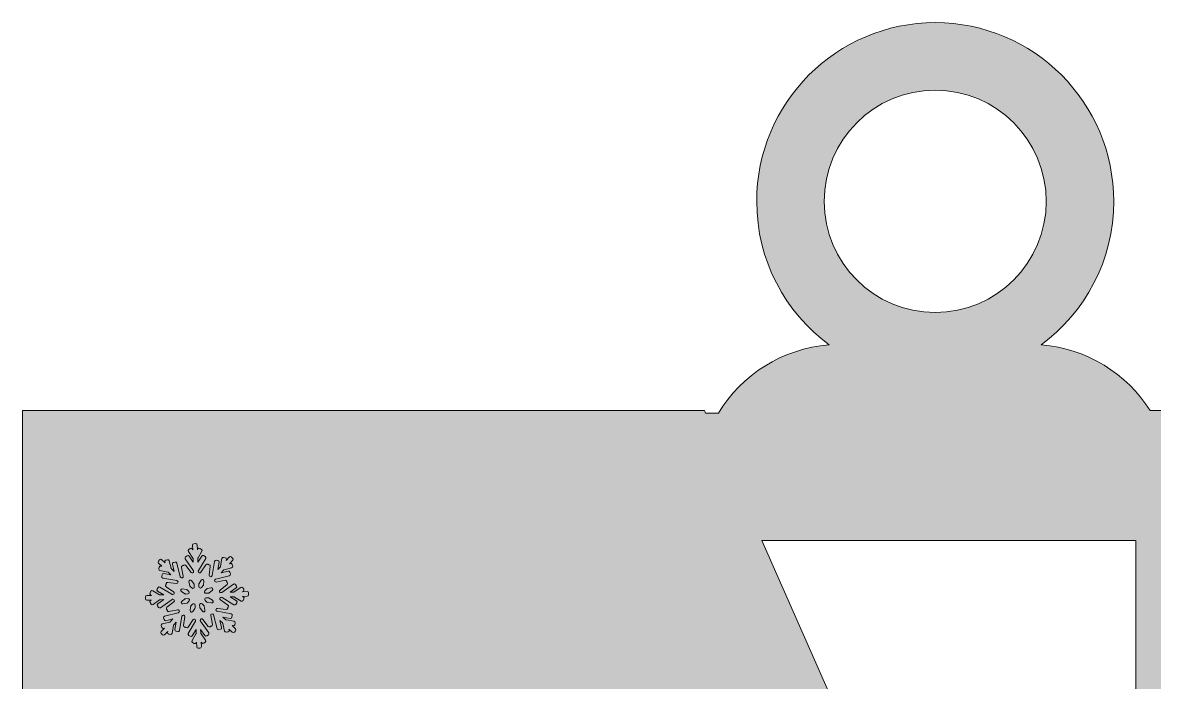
# Model space of a CAD drawing. Header units: millimetres. Extents: x 33 to 181, y -115 to -16.
# Drawn here: x 117.58 to 156.38, y -38.77 to -16.18 of the extents above; entities that cross this region are included whole.
import ezdxf

# ---------------------------------------------------------------- set-up
doc = ezdxf.new("R2010")
doc.units = ezdxf.units.MM
doc.header["$MEASUREMENT"] = 0
doc.layers.add('engraving', color=7, linetype='Continuous')
doc.layers.add('Layer 1', color=7, linetype='Continuous')

msp = doc.modelspace()

# ---------------------------------------------------------------- hatches: boundary and pattern name
at = {"layer": 'Layer 1'}
h = msp.add_hatch(color=2, dxfattribs=at)
h.dxf.hatch_style = 2
edge = h.paths.add_edge_path()
edge.add_spline(control_points=[(156.236, -29.463), (155.428, -28.206), (154.068, -27.335), (152.5, -27.216), (154.005, -26.101), (154.984, -24.317), (154.984, -22.3), (154.984, -18.92), (152.244, -16.179), (148.864, -16.179), (145.483, -16.179), (142.743, -18.92), (142.743, -22.3), (142.743, -24.317), (143.723, -26.101), (145.228, -27.216), (143.62, -27.338), (142.229, -28.246), (141.428, -29.553), (141.428, -29.553), (140.987, -29.553), (140.987, -29.553), (140.987, -29.553), (140.948, -29.463), (140.948, -29.463), (140.948, -29.463), (117.575, -29.463), (117.575, -29.463), (117.575, -29.463), (117.575, -114.611), (117.575, -114.611), (117.575, -114.611), (140.477, -114.611), (140.477, -114.611), (140.477, -114.611), (140.477, -83.841), (140.477, -83.841), (140.477, -83.841), (157.272, -114.611), (157.272, -114.611), (157.272, -114.611), (180.761, -114.611), (180.761, -114.611), (180.761, -114.611), (180.761, -29.463), (180.761, -29.463), (180.761, -29.463), (156.236, -29.463), (156.236, -29.463)], knot_values=[0, 0, 0, 0, 1, 1, 1, 2, 2, 2, 3, 3, 3, 4, 4, 4, 5, 5, 5, 6, 6, 6, 7, 7, 7, 8, 8, 8, 9, 9, 9, 10, 10, 10, 11, 11, 11, 12, 12, 12, 13, 13, 13, 14, 14, 14, 15, 15, 15, 16, 16, 16, 16], degree=3, periodic=1)
edge = h.paths.add_edge_path()
edge.add_spline(control_points=[(145.056, -22.3), (145.056, -20.201), (146.764, -18.493), (148.864, -18.493), (150.963, -18.493), (152.671, -20.201), (152.671, -22.3), (152.671, -24.4), (150.963, -26.108), (148.864, -26.108), (146.764, -26.108), (145.056, -24.4), (145.056, -22.3)], knot_values=[0, 0, 0, 0, 1, 1, 1, 2, 2, 2, 3, 3, 3, 4, 4, 4, 4], degree=3, periodic=1)
h.paths.add_polyline_path([(142.919, -33.921), (155.746, -33.921), (155.746, -62.935)])

# ---------------------------------------------------------------- linework, layer by layer
at = {"layer": 'engraving', "lineweight": 0}
for points, knots in [([(125.321, -35.714), (125.319, -35.687), (125.297, -35.666), (125.27, -35.667), (125.27, -35.667), (125.115, -35.673), (125.115, -35.673), (125.115, -35.673), (125.144, -35.653), (125.144, -35.653), (125.166, -35.638), (125.171, -35.608), (125.156, -35.586), (125.156, -35.586), (125.12, -35.534), (125.12, -35.534), (125.105, -35.512), (125.074, -35.506), (125.052, -35.522), (125.052, -35.522), (124.833, -35.677), (124.833, -35.677), (124.825, -35.682), (124.816, -35.685), (124.807, -35.685), (124.807, -35.685), (124.688, -35.69), (124.688, -35.69), (124.688, -35.69), (124.897, -35.543), (124.897, -35.543), (124.919, -35.527), (124.924, -35.497), (124.909, -35.475), (124.909, -35.475), (124.873, -35.423), (124.873, -35.423), (124.857, -35.401), (124.827, -35.396), (124.805, -35.411), (124.805, -35.411), (124.406, -35.693), (124.406, -35.693), (124.398, -35.699), (124.389, -35.702), (124.38, -35.702), (124.38, -35.702), (124.377, -35.702), (124.377, -35.702), (124.33, -35.704), (124.308, -35.644), (124.345, -35.615), (124.345, -35.615), (124.585, -35.427), (124.585, -35.427), (124.606, -35.41), (124.609, -35.38), (124.593, -35.359), (124.593, -35.359), (124.586, -35.349), (124.586, -35.349), (124.581, -35.343), (124.578, -35.336), (124.576, -35.329), (124.576, -35.329), (124.574, -35.317), (124.574, -35.317), (124.569, -35.29), (124.543, -35.273), (124.517, -35.278), (124.517, -35.278), (124.215, -35.339), (124.215, -35.339), (124.169, -35.348), (124.138, -35.293), (124.169, -35.258), (124.169, -35.258), (124.174, -35.253), (124.174, -35.253), (124.181, -35.246), (124.189, -35.241), (124.198, -35.238), (124.198, -35.238), (124.662, -35.122), (124.662, -35.122), (124.688, -35.116), (124.703, -35.089), (124.697, -35.063), (124.697, -35.063), (124.682, -35.002), (124.682, -35.002), (124.675, -34.975), (124.649, -34.96), (124.623, -34.966), (124.623, -34.966), (124.38, -35.027), (124.38, -35.027), (124.38, -35.027), (124.464, -34.935), (124.464, -34.935), (124.47, -34.928), (124.479, -34.923), (124.488, -34.921), (124.488, -34.921), (124.742, -34.857), (124.742, -34.857), (124.768, -34.851), (124.784, -34.824), (124.777, -34.798), (124.777, -34.798), (124.762, -34.737), (124.762, -34.737), (124.755, -34.711), (124.729, -34.695), (124.703, -34.701), (124.703, -34.701), (124.67, -34.71), (124.67, -34.71), (124.67, -34.71), (124.779, -34.59), (124.779, -34.59), (124.796, -34.571), (124.795, -34.54), (124.776, -34.522), (124.776, -34.522), (124.73, -34.479), (124.73, -34.479), (124.71, -34.461), (124.679, -34.462), (124.661, -34.482), (124.661, -34.482), (124.557, -34.596), (124.557, -34.596), (124.557, -34.596), (124.563, -34.562), (124.563, -34.562), (124.567, -34.535), (124.55, -34.51), (124.523, -34.506), (124.523, -34.506), (124.462, -34.495), (124.462, -34.495), (124.435, -34.49), (124.41, -34.507), (124.405, -34.534), (124.405, -34.534), (124.359, -34.801), (124.359, -34.801), (124.357, -34.81), (124.353, -34.819), (124.347, -34.826), (124.347, -34.826), (124.267, -34.913), (124.267, -34.913), (124.267, -34.913), (124.311, -34.66), (124.311, -34.66), (124.316, -34.634), (124.298, -34.609), (124.272, -34.604), (124.272, -34.604), (124.21, -34.593), (124.21, -34.593), (124.184, -34.588), (124.159, -34.606), (124.154, -34.633), (124.154, -34.633), (124.069, -35.119), (124.069, -35.119), (124.068, -35.128), (124.064, -35.136), (124.057, -35.143), (124.057, -35.143), (124.057, -35.143), (124.057, -35.143), (124.025, -35.178), (123.967, -35.151), (123.973, -35.104), (123.973, -35.104), (124.01, -34.802), (124.01, -34.802), (124.013, -34.775), (123.994, -34.751), (123.968, -34.748), (123.968, -34.748), (123.956, -34.746), (123.956, -34.746), (123.949, -34.745), (123.941, -34.742), (123.935, -34.738), (123.935, -34.738), (123.925, -34.732), (123.925, -34.732), (123.903, -34.716), (123.873, -34.722), (123.858, -34.745), (123.858, -34.745), (123.688, -35.002), (123.688, -35.002), (123.662, -35.041), (123.601, -35.024), (123.599, -34.977), (123.599, -34.977), (123.599, -34.971), (123.599, -34.971), (123.598, -34.962), (123.601, -34.953), (123.605, -34.945), (123.605, -34.945), (123.852, -34.53), (123.852, -34.53), (123.865, -34.507), (123.858, -34.478), (123.835, -34.464), (123.835, -34.464), (123.781, -34.431), (123.781, -34.431), (123.758, -34.417), (123.728, -34.424), (123.714, -34.448), (123.714, -34.448), (123.586, -34.663), (123.586, -34.663), (123.586, -34.663), (123.581, -34.539), (123.581, -34.539), (123.581, -34.53), (123.583, -34.521), (123.588, -34.513), (123.588, -34.513), (123.723, -34.285), (123.723, -34.285), (123.737, -34.262), (123.729, -34.233), (123.706, -34.219), (123.706, -34.219), (123.653, -34.186), (123.653, -34.186), (123.63, -34.172), (123.6, -34.179), (123.586, -34.203), (123.586, -34.203), (123.569, -34.231), (123.569, -34.231), (123.569, -34.231), (123.562, -34.07), (123.562, -34.07), (123.561, -34.043), (123.539, -34.023), (123.512, -34.024), (123.512, -34.024), (123.449, -34.026), (123.449, -34.026), (123.423, -34.027), (123.402, -34.05), (123.403, -34.076), (123.403, -34.076), (123.409, -34.232), (123.409, -34.232), (123.409, -34.232), (123.39, -34.205), (123.39, -34.205), (123.375, -34.182), (123.344, -34.177), (123.322, -34.193), (123.322, -34.193), (123.271, -34.229), (123.271, -34.229), (123.249, -34.244), (123.244, -34.274), (123.259, -34.296), (123.259, -34.296), (123.413, -34.519), (123.413, -34.519), (123.418, -34.527), (123.421, -34.536), (123.422, -34.545), (123.422, -34.545), (123.427, -34.664), (123.427, -34.664), (123.427, -34.664), (123.282, -34.454), (123.282, -34.454), (123.266, -34.432), (123.236, -34.427), (123.214, -34.442), (123.214, -34.442), (123.162, -34.478), (123.162, -34.478), (123.141, -34.494), (123.135, -34.524), (123.15, -34.546), (123.15, -34.546), (123.431, -34.951), (123.431, -34.951), (123.436, -34.959), (123.439, -34.968), (123.439, -34.977), (123.439, -34.977), (123.439, -34.978), (123.439, -34.978), (123.441, -35.025), (123.381, -35.047), (123.352, -35.009), (123.352, -35.009), (123.168, -34.77), (123.168, -34.77), (123.151, -34.749), (123.121, -34.745), (123.099, -34.762), (123.099, -34.762), (123.09, -34.769), (123.09, -34.769), (123.084, -34.773), (123.077, -34.777), (123.07, -34.778), (123.07, -34.778), (123.058, -34.78), (123.058, -34.78), (123.032, -34.786), (123.015, -34.811), (123.02, -34.838), (123.02, -34.838), (123.08, -35.142), (123.08, -35.142), (123.089, -35.189), (123.034, -35.22), (122.999, -35.187), (122.999, -35.187), (122.996, -35.185), (122.996, -35.185), (122.99, -35.178), (122.985, -35.17), (122.982, -35.161), (122.982, -35.161), (122.866, -34.691), (122.866, -34.691), (122.86, -34.665), (122.833, -34.649), (122.807, -34.655), (122.807, -34.655), (122.747, -34.67), (122.747, -34.67), (122.721, -34.677), (122.705, -34.703), (122.711, -34.729), (122.711, -34.729), (122.772, -34.975), (122.772, -34.975), (122.772, -34.975), (122.682, -34.891), (122.682, -34.891), (122.675, -34.884), (122.67, -34.876), (122.668, -34.867), (122.668, -34.867), (122.604, -34.609), (122.604, -34.609), (122.598, -34.583), (122.571, -34.567), (122.545, -34.574), (122.545, -34.574), (122.485, -34.589), (122.485, -34.589), (122.459, -34.595), (122.443, -34.622), (122.45, -34.648), (122.45, -34.648), (122.458, -34.681), (122.458, -34.681), (122.458, -34.681), (122.341, -34.572), (122.341, -34.572), (122.321, -34.553), (122.29, -34.555), (122.272, -34.575), (122.272, -34.575), (122.23, -34.621), (122.23, -34.621), (122.212, -34.641), (122.213, -34.671), (122.232, -34.689), (122.232, -34.689), (122.346, -34.796), (122.346, -34.796), (122.346, -34.796), (122.313, -34.79), (122.313, -34.79), (122.287, -34.785), (122.261, -34.803), (122.257, -34.829), (122.257, -34.829), (122.246, -34.892), (122.246, -34.892), (122.241, -34.918), (122.259, -34.943), (122.285, -34.948), (122.285, -34.948), (122.549, -34.996), (122.549, -34.996), (122.558, -34.997), (122.566, -35.002), (122.573, -35.008), (122.573, -35.008), (122.661, -35.09), (122.661, -35.09), (122.661, -35.09), (122.411, -35.045), (122.411, -35.045), (122.385, -35.04), (122.359, -35.058), (122.355, -35.084), (122.355, -35.084), (122.344, -35.147), (122.344, -35.147), (122.339, -35.173), (122.357, -35.198), (122.383, -35.203), (122.383, -35.203), (122.863, -35.29), (122.863, -35.29), (122.872, -35.291), (122.881, -35.296), (122.888, -35.302), (122.888, -35.302), (122.89, -35.304), (122.89, -35.304), (122.924, -35.336), (122.897, -35.394), (122.851, -35.388), (122.851, -35.388), (122.551, -35.35), (122.551, -35.35), (122.525, -35.346), (122.5, -35.365), (122.497, -35.392), (122.497, -35.392), (122.496, -35.404), (122.496, -35.404), (122.495, -35.412), (122.492, -35.419), (122.488, -35.425), (122.488, -35.425), (122.481, -35.436), (122.481, -35.436), (122.466, -35.458), (122.472, -35.488), (122.494, -35.503), (122.494, -35.503), (122.752, -35.677), (122.752, -35.677), (122.791, -35.704), (122.774, -35.764), (122.727, -35.766), (122.727, -35.766), (122.721, -35.766), (122.721, -35.766), (122.711, -35.767), (122.702, -35.764), (122.693, -35.759), (122.693, -35.759), (122.284, -35.51), (122.284, -35.51), (122.261, -35.496), (122.23, -35.503), (122.217, -35.526), (122.217, -35.526), (122.184, -35.581), (122.184, -35.581), (122.171, -35.604), (122.178, -35.633), (122.201, -35.647), (122.201, -35.647), (122.416, -35.778), (122.416, -35.778), (122.416, -35.778), (122.294, -35.783), (122.294, -35.783), (122.284, -35.783), (122.275, -35.781), (122.266, -35.776), (122.266, -35.776), (122.042, -35.639), (122.042, -35.639), (122.019, -35.625), (121.989, -35.633), (121.975, -35.656), (121.975, -35.656), (121.943, -35.71), (121.943, -35.71), (121.929, -35.733), (121.936, -35.763), (121.959, -35.776), (121.959, -35.776), (121.989, -35.795), (121.989, -35.795), (121.989, -35.795), (121.83, -35.801), (121.83, -35.801), (121.803, -35.802), (121.782, -35.825), (121.783, -35.851), (121.783, -35.851), (121.785, -35.915), (121.785, -35.915), (121.787, -35.942), (121.809, -35.963), (121.836, -35.961), (121.836, -35.961), (121.991, -35.955), (121.991, -35.955), (121.991, -35.955), (121.962, -35.976), (121.962, -35.976), (121.94, -35.991), (121.935, -36.021), (121.95, -36.043), (121.95, -36.043), (121.986, -36.095), (121.986, -36.095), (122.001, -36.117), (122.032, -36.123), (122.054, -36.107), (122.054, -36.107), (122.273, -35.952), (122.273, -35.952), (122.281, -35.947), (122.29, -35.944), (122.299, -35.944), (122.299, -35.944), (122.418, -35.939), (122.418, -35.939), (122.418, -35.939), (122.209, -36.086), (122.209, -36.086), (122.187, -36.102), (122.182, -36.132), (122.197, -36.154), (122.197, -36.154), (122.233, -36.206), (122.233, -36.206), (122.248, -36.228), (122.279, -36.233), (122.301, -36.218), (122.301, -36.218), (122.7, -35.936), (122.7, -35.936), (122.708, -35.93), (122.717, -35.927), (122.726, -35.927), (122.726, -35.927), (122.729, -35.927), (122.729, -35.927), (122.776, -35.925), (122.797, -35.984), (122.761, -36.014), (122.761, -36.014), (122.521, -36.202), (122.521, -36.202), (122.5, -36.219), (122.497, -36.249), (122.513, -36.27), (122.513, -36.27), (122.52, -36.28), (122.52, -36.28), (122.525, -36.286), (122.528, -36.293), (122.53, -36.3), (122.53, -36.3), (122.532, -36.312), (122.532, -36.312), (122.537, -36.339), (122.563, -36.356), (122.589, -36.351), (122.589, -36.351), (122.891, -36.29), (122.891, -36.29), (122.937, -36.281), (122.968, -36.336), (122.937, -36.371), (122.937, -36.371), (122.932, -36.376), (122.932, -36.376), (122.925, -36.383), (122.917, -36.388), (122.908, -36.391), (122.908, -36.391), (122.444, -36.507), (122.444, -36.507), (122.418, -36.513), (122.402, -36.54), (122.409, -36.566), (122.409, -36.566), (122.424, -36.627), (122.424, -36.627), (122.431, -36.653), (122.457, -36.669), (122.483, -36.663), (122.483, -36.663), (122.726, -36.602), (122.726, -36.602), (122.726, -36.602), (122.642, -36.694), (122.642, -36.694), (122.636, -36.701), (122.627, -36.706), (122.618, -36.708), (122.618, -36.708), (122.364, -36.772), (122.364, -36.772), (122.338, -36.778), (122.322, -36.804), (122.329, -36.83), (122.329, -36.83), (122.344, -36.892), (122.344, -36.892), (122.351, -36.918), (122.377, -36.934), (122.403, -36.928), (122.403, -36.928), (122.436, -36.919), (122.436, -36.919), (122.436, -36.919), (122.327, -37.038), (122.327, -37.038), (122.309, -37.058), (122.311, -37.089), (122.33, -37.107), (122.33, -37.107), (122.376, -37.15), (122.376, -37.15), (122.396, -37.168), (122.427, -37.167), (122.445, -37.147), (122.445, -37.147), (122.549, -37.033), (122.549, -37.033), (122.549, -37.033), (122.543, -37.067), (122.543, -37.067), (122.539, -37.094), (122.556, -37.119), (122.583, -37.123), (122.583, -37.123), (122.644, -37.134), (122.644, -37.134), (122.671, -37.139), (122.696, -37.122), (122.701, -37.095), (122.701, -37.095), (122.747, -36.828), (122.747, -36.828), (122.749, -36.819), (122.753, -36.81), (122.759, -36.803), (122.759, -36.803), (122.839, -36.716), (122.839, -36.716), (122.839, -36.716), (122.795, -36.969), (122.795, -36.969), (122.79, -36.995), (122.808, -37.02), (122.834, -37.025), (122.834, -37.025), (122.895, -37.036), (122.895, -37.036), (122.922, -37.041), (122.947, -37.023), (122.952, -36.996), (122.952, -36.996), (123.037, -36.51), (123.037, -36.51), (123.038, -36.501), (123.042, -36.493), (123.049, -36.486), (123.049, -36.486), (123.049, -36.486), (123.049, -36.486), (123.08, -36.451), (123.138, -36.478), (123.133, -36.525), (123.133, -36.525), (123.096, -36.827), (123.096, -36.827), (123.093, -36.854), (123.112, -36.878), (123.138, -36.881), (123.138, -36.881), (123.15, -36.883), (123.15, -36.883), (123.157, -36.884), (123.164, -36.887), (123.171, -36.891), (123.171, -36.891), (123.18, -36.897), (123.18, -36.897), (123.203, -36.913), (123.233, -36.907), (123.248, -36.884), (123.248, -36.884), (123.418, -36.627), (123.418, -36.627), (123.444, -36.588), (123.505, -36.605), (123.507, -36.652), (123.507, -36.652), (123.507, -36.658), (123.507, -36.658), (123.508, -36.667), (123.505, -36.676), (123.5, -36.684), (123.5, -36.684), (123.254, -37.099), (123.254, -37.099), (123.241, -37.122), (123.248, -37.152), (123.271, -37.165), (123.271, -37.165), (123.325, -37.198), (123.325, -37.198), (123.348, -37.212), (123.378, -37.205), (123.392, -37.181), (123.392, -37.181), (123.52, -36.966), (123.52, -36.966), (123.52, -36.966), (123.525, -37.09), (123.525, -37.09), (123.525, -37.099), (123.523, -37.108), (123.518, -37.116), (123.518, -37.116), (123.383, -37.344), (123.383, -37.344), (123.369, -37.367), (123.377, -37.397), (123.399, -37.41), (123.399, -37.41), (123.453, -37.443), (123.453, -37.443), (123.476, -37.457), (123.506, -37.45), (123.52, -37.426), (123.52, -37.426), (123.537, -37.398), (123.537, -37.398), (123.537, -37.398), (123.544, -37.559), (123.544, -37.559), (123.545, -37.586), (123.567, -37.606), (123.594, -37.605), (123.594, -37.605), (123.656, -37.603), (123.656, -37.603), (123.683, -37.602), (123.704, -37.579), (123.703, -37.552), (123.703, -37.552), (123.697, -37.397), (123.697, -37.397), (123.697, -37.397), (123.716, -37.424), (123.716, -37.424), (123.731, -37.447), (123.762, -37.452), (123.784, -37.436), (123.784, -37.436), (123.835, -37.4), (123.835, -37.4), (123.857, -37.385), (123.862, -37.355), (123.847, -37.333), (123.847, -37.333), (123.693, -37.11), (123.693, -37.11), (123.688, -37.102), (123.685, -37.093), (123.684, -37.084), (123.684, -37.084), (123.679, -36.965), (123.679, -36.965), (123.679, -36.965), (123.824, -37.175), (123.824, -37.175), (123.84, -37.197), (123.87, -37.202), (123.892, -37.187), (123.892, -37.187), (123.944, -37.15), (123.944, -37.15), (123.965, -37.135), (123.971, -37.105), (123.955, -37.083), (123.955, -37.083), (123.675, -36.678), (123.675, -36.678), (123.67, -36.67), (123.667, -36.661), (123.667, -36.652), (123.667, -36.652), (123.667, -36.651), (123.667, -36.651), (123.665, -36.604), (123.725, -36.582), (123.754, -36.62), (123.754, -36.62), (123.938, -36.859), (123.938, -36.859), (123.955, -36.88), (123.985, -36.884), (124.007, -36.868), (124.007, -36.868), (124.016, -36.86), (124.016, -36.86), (124.022, -36.856), (124.029, -36.852), (124.036, -36.851), (124.036, -36.851), (124.048, -36.849), (124.048, -36.849), (124.074, -36.843), (124.091, -36.818), (124.086, -36.792), (124.086, -36.792), (124.026, -36.487), (124.026, -36.487), (124.017, -36.44), (124.072, -36.409), (124.107, -36.442), (124.107, -36.442), (124.11, -36.444), (124.11, -36.444), (124.116, -36.451), (124.121, -36.459), (124.123, -36.468), (124.123, -36.468), (124.24, -36.938), (124.24, -36.938), (124.246, -36.964), (124.273, -36.98), (124.299, -36.974), (124.299, -36.974), (124.359, -36.959), (124.359, -36.959), (124.385, -36.952), (124.401, -36.926), (124.395, -36.9), (124.395, -36.9), (124.334, -36.654), (124.334, -36.654), (124.334, -36.654), (124.424, -36.738), (124.424, -36.738), (124.431, -36.745), (124.436, -36.753), (124.438, -36.762), (124.438, -36.762), (124.502, -37.02), (124.502, -37.02), (124.508, -37.046), (124.535, -37.062), (124.561, -37.055), (124.561, -37.055), (124.621, -37.04), (124.621, -37.04), (124.647, -37.034), (124.663, -37.007), (124.656, -36.981), (124.656, -36.981), (124.648, -36.948), (124.648, -36.948), (124.648, -36.948), (124.765, -37.057), (124.765, -37.057), (124.785, -37.076), (124.816, -37.074), (124.834, -37.054), (124.834, -37.054), (124.876, -37.008), (124.876, -37.008), (124.894, -36.988), (124.893, -36.958), (124.874, -36.94), (124.874, -36.94), (124.76, -36.833), (124.76, -36.833), (124.76, -36.833), (124.793, -36.839), (124.793, -36.839), (124.819, -36.844), (124.845, -36.826), (124.849, -36.8), (124.849, -36.8), (124.86, -36.737), (124.86, -36.737), (124.865, -36.711), (124.847, -36.686), (124.821, -36.681), (124.821, -36.681), (124.557, -36.633), (124.557, -36.633), (124.548, -36.632), (124.539, -36.627), (124.533, -36.621), (124.533, -36.621), (124.445, -36.539), (124.445, -36.539), (124.445, -36.539), (124.695, -36.584), (124.695, -36.584), (124.721, -36.589), (124.747, -36.571), (124.751, -36.545), (124.751, -36.545), (124.762, -36.482), (124.762, -36.482), (124.767, -36.456), (124.749, -36.431), (124.723, -36.426), (124.723, -36.426), (124.243, -36.339), (124.243, -36.339), (124.234, -36.338), (124.225, -36.333), (124.218, -36.327), (124.218, -36.327), (124.216, -36.325), (124.216, -36.325), (124.182, -36.293), (124.209, -36.235), (124.255, -36.241), (124.255, -36.241), (124.555, -36.279), (124.555, -36.279), (124.581, -36.283), (124.606, -36.264), (124.609, -36.237), (124.609, -36.237), (124.61, -36.225), (124.61, -36.225), (124.611, -36.217), (124.614, -36.21), (124.618, -36.204), (124.618, -36.204), (124.625, -36.193), (124.625, -36.193), (124.64, -36.171), (124.634, -36.141), (124.612, -36.126), (124.612, -36.126), (124.354, -35.952), (124.354, -35.952), (124.315, -35.925), (124.332, -35.865), (124.379, -35.863), (124.379, -35.863), (124.385, -35.863), (124.385, -35.863), (124.395, -35.862), (124.404, -35.865), (124.413, -35.87), (124.413, -35.87), (124.822, -36.119), (124.822, -36.119), (124.845, -36.133), (124.875, -36.126), (124.889, -36.103), (124.889, -36.103), (124.922, -36.048), (124.922, -36.048), (124.935, -36.025), (124.928, -35.996), (124.905, -35.982), (124.905, -35.982), (124.69, -35.851), (124.69, -35.851), (124.69, -35.851), (124.812, -35.846), (124.812, -35.846), (124.822, -35.846), (124.831, -35.848), (124.84, -35.853), (124.84, -35.853), (125.064, -35.99), (125.064, -35.99), (125.087, -36.004), (125.117, -35.996), (125.131, -35.973), (125.131, -35.973), (125.163, -35.919), (125.163, -35.919), (125.177, -35.896), (125.169, -35.866), (125.147, -35.853), (125.147, -35.853), (125.117, -35.834), (125.117, -35.834), (125.117, -35.834), (125.276, -35.828), (125.276, -35.828), (125.303, -35.827), (125.324, -35.804), (125.323, -35.778), (125.323, -35.778), (125.321, -35.714), (125.321, -35.714)], [0, 0, 0, 0, 1, 1, 1, 2, 2, 2, 3, 3, 3, 4, 4, 4, 5, 5, 5, 6, 6, 6, 7, 7, 7, 8, 8, 8, 9, 9, 9, 10, 10, 10, 11, 11, 11, 12, 12, 12, 13, 13, 13, 14, 14, 14, 15, 15, 15, 16, 16, 16, 17, 17, 17, 18, 18, 18, 19, 19, 19, 20, 20, 20, 21, 21, 21, 22, 22, 22, 23, 23, 23, 24, 24, 24, 25, 25, 25, 26, 26, 26, 27, 27, 27, 28, 28, 28, 29, 29, 29, 30, 30, 30, 31, 31, 31, 32, 32, 32, 33, 33, 33, 34, 34, 34, 35, 35, 35, 36, 36, 36, 37, 37, 37, 38, 38, 38, 39, 39, 39, 40, 40, 40, 41, 41, 41, 42, 42, 42, 43, 43, 43, 44, 44, 44, 45, 45, 45, 46, 46, 46, 47, 47, 47, 48, 48, 48, 49, 49, 49, 50, 50, 50, 51, 51, 51, 52, 52, 52, 53, 53, 53, 54, 54, 54, 55, 55, 55, 56, 56, 56, 57, 57, 57, 58, 58, 58, 59, 59, 59, 60, 60, 60, 61, 61, 61, 62, 62, 62, 63, 63, 63, 64, 64, 64, 65, 65, 65, 66, 66, 66, 67, 67, 67, 68, 68, 68, 69, 69, 69, 70, 70, 70, 71, 71, 71, 72, 72, 72, 73, 73, 73, 74, 74, 74, 75, 75, 75, 76, 76, 76, 77, 77, 77, 78, 78, 78, 79, 79, 79, 80, 80, 80, 81, 81, 81, 82, 82, 82, 83, 83, 83, 84, 84, 84, 85, 85, 85, 86, 86, 86, 87, 87, 87, 88, 88, 88, 89, 89, 89, 90, 90, 90, 91, 91, 91, 92, 92, 92, 93, 93, 93, 94, 94, 94, 95, 95, 95, 96, 96, 96, 97, 97, 97, 98, 98, 98, 99, 99, 99, 100, 100, 100, 101, 101, 101, 102, 102, 102, 103, 103, 103, 104, 104, 104, 105, 105, 105, 106, 106, 106, 107, 107, 107, 108, 108, 108, 109, 109, 109, 110, 110, 110, 111, 111, 111, 112, 112, 112, 113, 113, 113, 114, 114, 114, 115, 115, 115, 116, 116, 116, 117, 117, 117, 118, 118, 118, 119, 119, 119, 120, 120, 120, 121, 121, 121, 122, 122, 122, 123, 123, 123, 124, 124, 124, 125, 125, 125, 126, 126, 126, 127, 127, 127, 128, 128, 128, 129, 129, 129, 130, 130, 130, 131, 131, 131, 132, 132, 132, 133, 133, 133, 134, 134, 134, 135, 135, 135, 136, 136, 136, 137, 137, 137, 138, 138, 138, 139, 139, 139, 140, 140, 140, 141, 141, 141, 142, 142, 142, 143, 143, 143, 144, 144, 144, 145, 145, 145, 146, 146, 146, 147, 147, 147, 148, 148, 148, 149, 149, 149, 150, 150, 150, 151, 151, 151, 152, 152, 152, 153, 153, 153, 154, 154, 154, 155, 155, 155, 156, 156, 156, 157, 157, 157, 158, 158, 158, 159, 159, 159, 160, 160, 160, 161, 161, 161, 162, 162, 162, 163, 163, 163, 164, 164, 164, 165, 165, 165, 166, 166, 166, 167, 167, 167, 168, 168, 168, 169, 169, 169, 170, 170, 170, 171, 171, 171, 172, 172, 172, 173, 173, 173, 174, 174, 174, 175, 175, 175, 176, 176, 176, 177, 177, 177, 178, 178, 178, 179, 179, 179, 180, 180, 180, 181, 181, 181, 182, 182, 182, 183, 183, 183, 184, 184, 184, 185, 185, 185, 186, 186, 186, 187, 187, 187, 188, 188, 188, 189, 189, 189, 190, 190, 190, 191, 191, 191, 192, 192, 192, 193, 193, 193, 194, 194, 194, 195, 195, 195, 196, 196, 196, 197, 197, 197, 198, 198, 198, 199, 199, 199, 200, 200, 200, 201, 201, 201, 202, 202, 202, 203, 203, 203, 204, 204, 204, 205, 205, 205, 206, 206, 206, 207, 207, 207, 208, 208, 208, 209, 209, 209, 210, 210, 210, 211, 211, 211, 212, 212, 212, 213, 213, 213, 214, 214, 214, 215, 215, 215, 216, 216, 216, 217, 217, 217, 218, 218, 218, 219, 219, 219, 220, 220, 220, 221, 221, 221, 222, 222, 222, 223, 223, 223, 224, 224, 224, 225, 225, 225, 226, 226, 226, 227, 227, 227, 228, 228, 228, 229, 229, 229, 230, 230, 230, 231, 231, 231, 232, 232, 232, 233, 233, 233, 234, 234, 234, 235, 235, 235, 236, 236, 236, 237, 237, 237, 238, 238, 238, 239, 239, 239, 240, 240, 240, 241, 241, 241, 242, 242, 242, 243, 243, 243, 244, 244, 244, 245, 245, 245, 246, 246, 246, 247, 247, 247, 248, 248, 248, 249, 249, 249, 250, 250, 250, 251, 251, 251, 252, 252, 252, 253, 253, 253, 254, 254, 254, 255, 255, 255, 256, 256, 256, 257, 257, 257, 258, 258, 258, 259, 259, 259, 260, 260, 260, 261, 261, 261, 262, 262, 262, 263, 263, 263, 264, 264, 264, 265, 265, 265, 266, 266, 266, 267, 267, 267, 268, 268, 268, 269, 269, 269, 270, 270, 270, 271, 271, 271, 272, 272, 272, 273, 273, 273, 274, 274, 274, 275, 275, 275, 276, 276, 276, 277, 277, 277, 278, 278, 278, 279, 279, 279, 280, 280, 280, 281, 281, 281, 282, 282, 282, 283, 283, 283, 284, 284, 284, 285, 285, 285, 286, 286, 286, 287, 287, 287, 288, 288, 288, 289, 289, 289, 290, 290, 290, 291, 291, 291, 292, 292, 292, 293, 293, 293, 294, 294, 294, 295, 295, 295, 296, 296, 296, 297, 297, 297, 298, 298, 298, 299, 299, 299, 300, 300, 300, 301, 301, 301, 302, 302, 302, 303, 303, 303, 304, 304, 304, 305, 305, 305, 306, 306, 306, 307, 307, 307, 308, 308, 308, 309, 309, 309, 310, 310, 310, 311, 311, 311, 312, 312, 312, 313, 313, 313, 314, 314, 314, 315, 315, 315, 316, 316, 316, 317, 317, 317, 318, 318, 318, 319, 319, 319, 320, 320, 320, 321, 321, 321, 322, 322, 322, 323, 323, 323, 324, 324, 324, 325, 325, 325, 326, 326, 326, 327, 327, 327, 328, 328, 328, 329, 329, 329, 330, 330, 330, 331, 331, 331, 332, 332, 332, 333, 333, 333, 334, 334, 334, 335, 335, 335, 336, 336, 336, 336]), ([(123.366, -35.289), (123.366, -35.289), (123.447, -35.395), (123.447, -35.395), (123.453, -35.403), (123.457, -35.412), (123.457, -35.422), (123.457, -35.422), (123.461, -35.505), (123.461, -35.505), (123.462, -35.548), (123.411, -35.572), (123.379, -35.542), (123.379, -35.542), (123.32, -35.487), (123.32, -35.487), (123.313, -35.48), (123.308, -35.471), (123.306, -35.461), (123.306, -35.461), (123.279, -35.328), (123.279, -35.328), (123.27, -35.278), (123.334, -35.248), (123.366, -35.289)], [0, 0, 0, 0, 1, 1, 1, 2, 2, 2, 3, 3, 3, 4, 4, 4, 5, 5, 5, 6, 6, 6, 7, 7, 7, 8, 8, 8, 8]), ([(123.62, -35.499), (123.62, -35.499), (123.617, -35.417), (123.617, -35.417), (123.616, -35.407), (123.619, -35.396), (123.625, -35.388), (123.625, -35.388), (123.699, -35.276), (123.699, -35.276), (123.727, -35.233), (123.794, -35.258), (123.788, -35.308), (123.788, -35.308), (123.771, -35.443), (123.771, -35.443), (123.77, -35.453), (123.766, -35.463), (123.759, -35.47), (123.759, -35.47), (123.704, -35.53), (123.704, -35.53), (123.675, -35.562), (123.622, -35.542), (123.62, -35.499)], [0, 0, 0, 0, 1, 1, 1, 2, 2, 2, 3, 3, 3, 4, 4, 4, 5, 5, 5, 6, 6, 6, 7, 7, 7, 8, 8, 8, 8]), ([(123.131, -35.741), (123.131, -35.741), (123.017, -35.664), (123.017, -35.664), (122.975, -35.635), (123, -35.569), (123.051, -35.575), (123.051, -35.575), (123.185, -35.592), (123.185, -35.592), (123.195, -35.594), (123.204, -35.598), (123.212, -35.605), (123.212, -35.605), (123.273, -35.662), (123.273, -35.662), (123.304, -35.692), (123.285, -35.744), (123.242, -35.746), (123.242, -35.746), (123.161, -35.749), (123.161, -35.749), (123.15, -35.75), (123.14, -35.747), (123.131, -35.741)], [0, 0, 0, 0, 1, 1, 1, 2, 2, 2, 3, 3, 3, 4, 4, 4, 5, 5, 5, 6, 6, 6, 7, 7, 7, 8, 8, 8, 8]), ([(123.82, -35.641), (123.82, -35.641), (123.876, -35.58), (123.876, -35.58), (123.883, -35.572), (123.892, -35.567), (123.902, -35.565), (123.902, -35.565), (124.036, -35.538), (124.036, -35.538), (124.086, -35.528), (124.115, -35.592), (124.075, -35.624), (124.075, -35.624), (123.968, -35.709), (123.968, -35.709), (123.96, -35.715), (123.95, -35.719), (123.939, -35.719), (123.939, -35.719), (123.858, -35.722), (123.858, -35.722), (123.814, -35.724), (123.791, -35.673), (123.82, -35.641)], [0, 0, 0, 0, 1, 1, 1, 2, 2, 2, 3, 3, 3, 4, 4, 4, 5, 5, 5, 6, 6, 6, 7, 7, 7, 8, 8, 8, 8]), ([(123.286, -35.988), (123.286, -35.988), (123.23, -36.049), (123.23, -36.049), (123.223, -36.057), (123.214, -36.062), (123.204, -36.064), (123.204, -36.064), (123.07, -36.091), (123.07, -36.091), (123.02, -36.101), (122.991, -36.037), (123.031, -36.005), (123.031, -36.005), (123.138, -35.92), (123.138, -35.92), (123.146, -35.914), (123.156, -35.91), (123.166, -35.91), (123.166, -35.91), (123.248, -35.907), (123.248, -35.907), (123.291, -35.905), (123.315, -35.956), (123.286, -35.988)], [0, 0, 0, 0, 1, 1, 1, 2, 2, 2, 3, 3, 3, 4, 4, 4, 5, 5, 5, 6, 6, 6, 7, 7, 7, 8, 8, 8, 8]), ([(123.486, -36.13), (123.486, -36.13), (123.489, -36.212), (123.489, -36.212), (123.49, -36.223), (123.487, -36.233), (123.481, -36.241), (123.481, -36.241), (123.407, -36.353), (123.407, -36.353), (123.379, -36.396), (123.312, -36.371), (123.318, -36.321), (123.318, -36.321), (123.335, -36.186), (123.335, -36.186), (123.336, -36.176), (123.34, -36.166), (123.347, -36.159), (123.347, -36.159), (123.401, -36.099), (123.401, -36.099), (123.431, -36.067), (123.484, -36.087), (123.486, -36.13)], [0, 0, 0, 0, 1, 1, 1, 2, 2, 2, 3, 3, 3, 4, 4, 4, 5, 5, 5, 6, 6, 6, 7, 7, 7, 8, 8, 8, 8]), ([(123.74, -36.34), (123.74, -36.34), (123.659, -36.234), (123.659, -36.234), (123.653, -36.226), (123.649, -36.217), (123.649, -36.207), (123.649, -36.207), (123.645, -36.124), (123.645, -36.124), (123.644, -36.081), (123.695, -36.057), (123.727, -36.087), (123.727, -36.087), (123.786, -36.142), (123.786, -36.142), (123.793, -36.149), (123.798, -36.158), (123.8, -36.168), (123.8, -36.168), (123.826, -36.301), (123.826, -36.301), (123.836, -36.351), (123.772, -36.381), (123.74, -36.34)], [0, 0, 0, 0, 1, 1, 1, 2, 2, 2, 3, 3, 3, 4, 4, 4, 5, 5, 5, 6, 6, 6, 7, 7, 7, 8, 8, 8, 8]), ([(123.975, -35.888), (123.975, -35.888), (124.089, -35.965), (124.089, -35.965), (124.131, -35.994), (124.106, -36.06), (124.055, -36.054), (124.055, -36.054), (123.921, -36.037), (123.921, -36.037), (123.911, -36.035), (123.902, -36.031), (123.894, -36.024), (123.894, -36.024), (123.833, -35.967), (123.833, -35.967), (123.802, -35.937), (123.821, -35.884), (123.864, -35.883), (123.864, -35.883), (123.945, -35.88), (123.945, -35.88), (123.956, -35.879), (123.966, -35.882), (123.975, -35.888)], [0, 0, 0, 0, 1, 1, 1, 2, 2, 2, 3, 3, 3, 4, 4, 4, 5, 5, 5, 6, 6, 6, 7, 7, 7, 8, 8, 8, 8])]:
    msp.add_open_spline(points, degree=3, knots=knots, dxfattribs=at)
at = {"layer": 'Layer 1', "lineweight": 0}
msp.add_lwpolyline([(142.919, -33.921), (155.746, -33.921), (155.746, -62.935), (142.919, -33.921)], dxfattribs=at)
for points, knots in [([(156.236, -29.463), (155.428, -28.206), (154.068, -27.335), (152.5, -27.216), (154.005, -26.101), (154.984, -24.317), (154.984, -22.3), (154.984, -18.92), (152.244, -16.179), (148.864, -16.179), (145.483, -16.179), (142.743, -18.92), (142.743, -22.3), (142.743, -24.317), (143.723, -26.101), (145.228, -27.216), (143.62, -27.338), (142.229, -28.246), (141.428, -29.553), (141.428, -29.553), (140.987, -29.553), (140.987, -29.553), (140.987, -29.553), (140.948, -29.463), (140.948, -29.463), (140.948, -29.463), (117.575, -29.463), (117.575, -29.463), (117.575, -29.463), (117.575, -114.611), (117.575, -114.611), (117.575, -114.611), (140.477, -114.611), (140.477, -114.611), (140.477, -114.611), (140.477, -83.841), (140.477, -83.841), (140.477, -83.841), (157.272, -114.611), (157.272, -114.611), (157.272, -114.611), (180.761, -114.611), (180.761, -114.611), (180.761, -114.611), (180.761, -29.463), (180.761, -29.463), (180.761, -29.463), (156.236, -29.463), (156.236, -29.463)], [0, 0, 0, 0, 1, 1, 1, 2, 2, 2, 3, 3, 3, 4, 4, 4, 5, 5, 5, 6, 6, 6, 7, 7, 7, 8, 8, 8, 9, 9, 9, 10, 10, 10, 11, 11, 11, 12, 12, 12, 13, 13, 13, 14, 14, 14, 15, 15, 15, 16, 16, 16, 16]), ([(145.056, -22.3), (145.056, -20.201), (146.764, -18.493), (148.864, -18.493), (150.963, -18.493), (152.671, -20.201), (152.671, -22.3), (152.671, -24.4), (150.963, -26.108), (148.864, -26.108), (146.764, -26.108), (145.056, -24.4), (145.056, -22.3)], [0, 0, 0, 0, 1, 1, 1, 2, 2, 2, 3, 3, 3, 4, 4, 4, 4])]:
    msp.add_open_spline(points, degree=3, knots=knots, dxfattribs=at)

doc.saveas('drawing.dxf')
